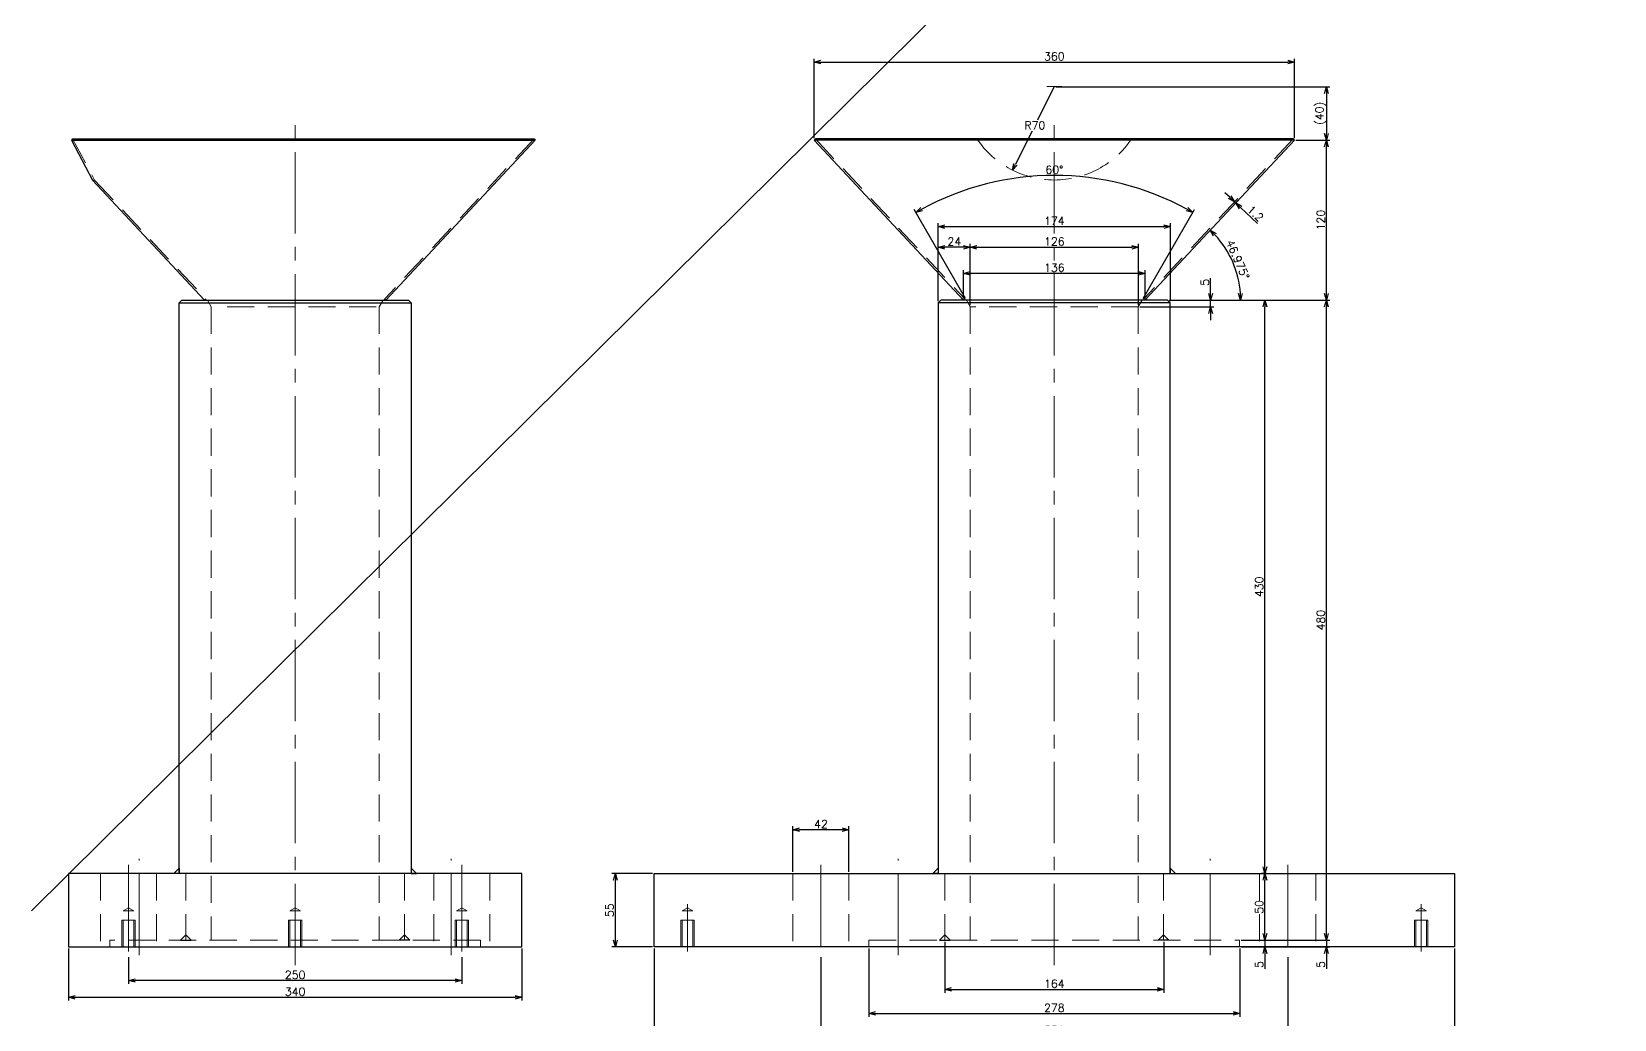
# Model space of a CAD drawing. Header units: millimetres. Extents: x 0 to 49006, y -7876 to 6995.
# Drawn here: x 20651 to 21838, y -3590 to -2850 of the extents above; entities that cross this region are included whole.
import ezdxf

# ---------------------------------------------------------------- set-up
doc = ezdxf.new("R2010")
doc.units = ezdxf.units.MM
doc.header["$LTSCALE"] = 3.2
doc.header["$PDMODE"] = 99
doc.header["$PDSIZE"] = 1
doc.linetypes.add('CENTER2', pattern=[28.575, 19.05, -3.175, 3.175, -3.175])
doc.linetypes.add('HIDDEN', pattern=[9.525, 6.35, -3.175])
for name, color, linetype, lineweight in [('04_HIDDEN', 2, 'HIDDEN', 13), ('05_CENTER', 4, 'CENTER2', 13), ('08_DIM', 3, 'Continuous', 13)]:
    doc.layers.add(name, color=color, linetype=linetype, lineweight=lineweight)
doc.layers.add('10_DRAFT', color=8, linetype='Continuous', lineweight=0, plot=False)
doc.styles.add('KSS_TXT', font='txt.shx', dxfattribs={"bigfont": 'extfont2.shx'})
doc.dimstyles.new('KSS_DIM', dxfattribs={"dimscale": 12, "dimtxt": 3, "dimasz": 2.5, "dimexe": 1.25, "dimexo": 0.625, "dimtad": 1, "dimdsep": 46, "dimtxsty": 'KSS_TXT', "dimblk": 'OPEN30', "dimcen": 0, "dimazin": 2, "dimtfac": 0.75, "dimtmove": 0, "dimatfit": 3, "dimldrblk": 'OPEN30', "dimfxl": 1.25, "dimtolj": 1, "dimarcsym": 0})
doc.dimstyles.new('KSS_DIM$4', dxfattribs={"dimscale": 12, "dimtxt": 3, "dimasz": 2.5, "dimexe": 1.25, "dimexo": 0.625, "dimtad": 1, "dimtih": 1, "dimtoh": 1, "dimdsep": 46, "dimtxsty": 'KSS_TXT', "dimblk": 'OPEN30', "dimcen": 0, "dimse1": 1, "dimazin": 2, "dimtfac": 0.75, "dimtofl": 0, "dimtmove": 0, "dimatfit": 3, "dimldrblk": 'OPEN30', "dimfxl": 1.25, "dimtolj": 1, "dimarcsym": 0})

# ---------------------------------------------------------------- blocks, each defined once
blk = doc.blocks.new('A$C55F72951_1_1')
at = {"color": 0}
for p, q in [((-179.1, 600.8), (-180, 600)), ((-180, 600), (-68, 480)), ((180, 600), (68, 480)), ((179.1, 600.8), (180, 600)), ((87, 478), (-87, 478))]:
    blk.add_line(p, q, dxfattribs=at)
for p, q in [((180, 600), (-180, 600)), ((179.1, 600.8), (-179.1, 600.8))]:
    blk.add_line(p, q)
for points in [[(-87, 50), (87, 50), (87, 478), (85, 480), (-85, 480), (-87, 478)], [(-300, 50), (300, 50), (300, -5), (-300, -5)]]:
    blk.add_lwpolyline(points, close=True, dxfattribs=at)
at = {"color": 3}
for points in [[(-87, 50), (-91, 50), (-91, 50), (-87, 54)], [(87, 50), (91, 50), (91, 50), (87, 54)]]:
    blk.add_lwpolyline(points, close=True, dxfattribs=at)
for points in [[(-86, 0), (-78, 0), (-78, 0), (-82, 4)], [(-82, 4), (-86, 0), (-86, 0)], [(86, 0), (78, 0), (78, 0), (82, 4)], [(82, 4), (86, 0), (86, 0)]]:
    blk.add_lwpolyline(points, dxfattribs=at)
for centre, start, end in [((-68, 480), 0, 43.0251), ((68, 480), 136.9749, 180)]:
    blk.add_arc(centre, 1.03, start, end, dxfattribs=at)
at = {"layer": '04_HIDDEN'}
for p, q in [((-179.1, 600.8), (-67.1, 480.8)), ((179.1, 600.8), (67.1, 480.8)), ((-68, 480), (-67.1, 480.8)), ((-63, 475), (-65.9, 480)), ((-63, 475), (-63, 0)), ((63, 475), (-63, 475)), ((63, 475), (65.9, 480)), ((63, 475), (63, 0)), ((68, 480), (67.1, 480.8)), ((-82, 50), (-82, 0)), ((82, 50), (82, 0)), ((-275, 24.3), (-279, 22)), ((-271, 22), (-275, 24.3)), ((271, 22), (275, 24.3)), ((275, 24.3), (279, 22)), ((-280, -5), (-280, 15)), ((-280, 15), (-270, 15)), ((-279, -5), (-279, 22)), ((-279, 22), (-271, 22)), ((-271, -5), (-271, 22)), ((-270, -5), (-270, 15)), ((270, -5), (270, 15)), ((280, 15), (270, 15)), ((271, -5), (271, 22)), ((279, 22), (271, 22)), ((279, -5), (279, 22)), ((280, -5), (280, 15)), ((-139, -5), (-139, 0)), ((-139, 0), (139, 0)), ((139, 0), (139, -5))]:
    blk.add_line(p, q, dxfattribs=at)
at = {"layer": '04_HIDDEN', "color": 9}
for p, q in [((-196, 50), (-196, -5)), ((-154, 50), (-154, -5)), ((154, 50), (154, -5)), ((196, 50), (196, -5))]:
    blk.add_line(p, q, dxfattribs=at)
at = {"layer": '04_HIDDEN'}
blk.add_arc((0, 640), 70, 214.0372, 325.9628, dxfattribs=at)
at = {"layer": '05_CENTER'}
for p, q in [((0, -18.7), (0, 613.4)), ((-117, -11.3), (-117, 60.9)), ((117, -11.3), (117, 60.9)), ((-275, -8.4), (-275, 27.1)), ((275, -8.4), (275, 27.1))]:
    blk.add_line(p, q, dxfattribs=at)
at = {"layer": '05_CENTER', "color": 9}
for p, q in [((-175, 56.4), (-175, -11.4)), ((175, 56.4), (175, -11.4))]:
    blk.add_line(p, q, dxfattribs=at)
at = {"layer": '10_DRAFT'}
blk.add_line((-5.6, 640), (5.6, 640), dxfattribs=at)
blk = doc.blocks.new('A$C069B405E_1_1')
at = {"color": 0}
for p, q in [((-179.1, 600.8), (-180, 600)), ((-180, 600), (-68, 480)), ((152, 570), (68, 480)), ((87, 478), (-87, 478))]:
    blk.add_line(p, q, dxfattribs=at)
for p, q in [((167.7, 600), (-180, 600)), ((167, 600.8), (-179.1, 600.8)), ((167.7, 600), (152, 570)), ((167, 600.8), (167.7, 600))]:
    blk.add_line(p, q)
for points in [[(-87, 50), (87, 50), (87, 478), (85, 480), (-85, 480), (-87, 478)], [(-170, 50), (170, 50), (170, -5), (-170, -5)]]:
    blk.add_lwpolyline(points, close=True, dxfattribs=at)
at = {"color": 3}
for points in [[(-87, 50), (-91, 50), (-91, 50), (-87, 54)], [(87, 50), (91, 50), (91, 50), (87, 54)]]:
    blk.add_lwpolyline(points, close=True, dxfattribs=at)
for points in [[(-86, 0), (-78, 0), (-78, 0), (-82, 4)], [(-82, 4), (-86, 0), (-86, 0)], [(86, 0), (78, 0), (78, 0), (82, 4)], [(82, 4), (86, 0), (86, 0)]]:
    blk.add_lwpolyline(points, dxfattribs=at)
for centre, start, end in [((-68, 480), 0, 43.0251), ((68, 480), 136.9749, 180)]:
    blk.add_arc(centre, 1.03, start, end, dxfattribs=at)
at = {"layer": '04_HIDDEN'}
for p, q in [((-179.1, 600.8), (-67.1, 480.8)), ((167, 600.8), (150.4, 570)), ((150.4, 570), (67.1, 480.8)), ((150.4, 570), (152, 570)), ((150.4, 570), (152, 570)), ((-68, 480), (-67.1, 480.8)), ((-63, 475), (-65.9, 480)), ((-63, 475), (-63, 0)), ((51, 475), (-63, 475)), ((63, 475), (65.9, 480)), ((63, 475), (63, 0)), ((68, 480), (67.1, 480.8)), ((-82, 50), (-82, 0)), ((82, 50), (82, 0)), ((-125, 24.3), (-129, 22)), ((-121, 22), (-125, 24.3)), ((0, 24.3), (-4, 22)), ((4, 22), (0, 24.3)), ((125, 24.3), (121, 22)), ((129, 22), (125, 24.3)), ((-130, -5), (-130, 15)), ((-130, 15), (-120, 15)), ((-129, -5), (-129, 22)), ((-129, 22), (-121, 22)), ((-121, -5), (-121, 22)), ((-120, -5), (-120, 15)), ((-5, -5), (-5, 15)), ((-5, 15), (5, 15)), ((-4, -5), (-4, 22)), ((-4, 22), (4, 22)), ((4, -5), (4, 22)), ((5, -5), (5, 15)), ((120, -5), (120, 15)), ((120, 15), (130, 15)), ((121, -5), (121, 22)), ((121, 22), (129, 22)), ((129, -5), (129, 22)), ((130, -5), (130, 15)), ((-139, -5), (-139, 0)), ((-139, 0), (139, 0)), ((139, 0), (139, -5))]:
    blk.add_line(p, q, dxfattribs=at)
at = {"layer": '04_HIDDEN', "color": 9}
for p, q in [((-146, 50), (-146, -5)), ((-104, 50), (-104, -5)), ((104, 50), (104, -5)), ((146, 50), (146, -5))]:
    blk.add_line(p, q, dxfattribs=at)
at = {"layer": '05_CENTER'}
for p, q in [((0, -18.7), (0, 613.4)), ((-117, -11.3), (-117, 60.9)), ((117, -11.3), (117, 60.9)), ((-125, -8.4), (-125, 27.1)), ((125, -8.4), (125, 27.1))]:
    blk.add_line(p, q, dxfattribs=at)
at = {"layer": '05_CENTER', "color": 9}
for p, q in [((-125, 56.4), (-125, -11.4)), ((125, 56.4), (125, -11.4))]:
    blk.add_line(p, q, dxfattribs=at)
blk = doc.blocks.new('_Open30')
at = {"color": 0, "linetype": 'ByBlock', "lineweight": -2}
for p, q in [((-1, 0.27), (0, 0)), ((0, 0), (-1, -0.27)), ((0, 0), (-1, 0))]:
    blk.add_line(p, q, dxfattribs=at)
blk = doc.blocks.new('*D387')
at = {"layer": '08_DIM', "color": 0, "lineweight": -2, "transparency": 16777216}
for p, q in [((21355.1, -3054.7), (21355.1, -3008.9)), ((21360.1, -3011.4), (21476.1, -3011.4)), ((21481.1, -3054.7), (21481.1, -3008.9))]:
    blk.add_line(p, q, dxfattribs=at)
at = {"layer": 'Defpoints', "color": 0, "transparency": 16777216}
for p in [(21481.1, -3011.4), (21355.1, -3056), (21481.1, -3056)]:
    blk.add_point(p, dxfattribs=at)
at = {"layer": '08_DIM', "color": 0, "lineweight": -2, "transparency": 16777216, "xscale": 5, "yscale": 5, "zscale": 5, "rotation": 180}
blk.add_blockref('_Open30', (21355.1, -3011.4), dxfattribs=at)
at = {"layer": '08_DIM', "color": 0, "lineweight": -2, "transparency": 16777216, "xscale": 5, "yscale": 5, "zscale": 5}
blk.add_blockref('_Open30', (21481.1, -3011.4), dxfattribs=at)
at = {"layer": '08_DIM', "color": 0, "transparency": 16777216, "insert": (21418.1, -3007.1), "char_height": 6, "attachment_point": 5, "style": 'KSS_TXT'}
blk.add_mtext('\\A1;126', dxfattribs=at)
blk = doc.blocks.new('*D388')
at = {"layer": '08_DIM', "color": 0, "lineweight": -2, "transparency": 16777216}
for p, q in [((21331.1, -3051.7), (21331.1, -2993.4)), ((21336.1, -2995.9), (21500.1, -2995.9)), ((21505.1, -3051.7), (21505.1, -2993.4))]:
    blk.add_line(p, q, dxfattribs=at)
at = {"layer": 'Defpoints', "color": 0, "transparency": 16777216}
for p in [(21505.1, -2995.9), (21331.1, -3053), (21505.1, -3053)]:
    blk.add_point(p, dxfattribs=at)
at = {"layer": '08_DIM', "color": 0, "lineweight": -2, "transparency": 16777216, "xscale": 5, "yscale": 5, "zscale": 5, "rotation": 180}
blk.add_blockref('_Open30', (21331.1, -2995.9), dxfattribs=at)
at = {"layer": '08_DIM', "color": 0, "lineweight": -2, "transparency": 16777216, "xscale": 5, "yscale": 5, "zscale": 5}
blk.add_blockref('_Open30', (21505.1, -2995.9), dxfattribs=at)
at = {"layer": '08_DIM', "color": 0, "transparency": 16777216, "insert": (21418.1, -2991.6), "char_height": 6, "attachment_point": 5, "style": 'KSS_TXT'}
blk.add_mtext('\\A1;174', dxfattribs=at)
blk = doc.blocks.new('*D389')
at = {"layer": '08_DIM', "color": 0, "lineweight": -2, "transparency": 16777216}
for p, q in [((21116.8, -3481), (21086.4, -3481)), ((21088.9, -3531), (21088.9, -3486)), ((21116.8, -3536), (21086.4, -3536))]:
    blk.add_line(p, q, dxfattribs=at)
at = {"layer": 'Defpoints', "color": 0, "transparency": 16777216}
for p in [(21088.9, -3481), (21118.1, -3481), (21118.1, -3536)]:
    blk.add_point(p, dxfattribs=at)
at = {"layer": '08_DIM', "color": 0, "lineweight": -2, "transparency": 16777216, "xscale": 5, "yscale": 5, "zscale": 5}
for p, rotation in [((21088.9, -3481), 90), ((21088.9, -3536), 270)]:
    blk.add_blockref('_Open30', p, dxfattribs=dict(at, rotation=rotation))
at = {"layer": '08_DIM', "color": 0, "transparency": 16777216, "insert": (21084.6, -3508.5), "char_height": 6, "attachment_point": 5, "rotation": 90, "style": 'KSS_TXT'}
blk.add_mtext('\\A1;55', dxfattribs=at)
blk = doc.blocks.new('*D390')
at = {"layer": '08_DIM', "color": 0, "lineweight": -2, "transparency": 16777216}
for p, q in [((21576, -3526), (21576, -3521)), ((21558.3, -3531), (21578.5, -3531)), ((21558.3, -3536), (21578.5, -3536)), ((21576, -3531), (21576, -3536)), ((21576, -3541), (21576, -3552.5))]:
    blk.add_line(p, q, dxfattribs=at)
at = {"layer": 'Defpoints', "color": 0, "transparency": 16777216}
for p in [(21557.1, -3531), (21557.1, -3536), (21576, -3536)]:
    blk.add_point(p, dxfattribs=at)
at = {"layer": '08_DIM', "color": 0, "lineweight": -2, "transparency": 16777216, "xscale": 5, "yscale": 5, "zscale": 5}
for p, rotation in [((21576, -3531), 270), ((21576, -3536), 90)]:
    blk.add_blockref('_Open30', p, dxfattribs=dict(at, rotation=rotation))
at = {"layer": '08_DIM', "color": 0, "transparency": 16777216, "insert": (21571.7, -3549.2), "char_height": 6, "attachment_point": 5, "rotation": 90, "style": 'KSS_TXT'}
blk.add_mtext('\\A1;5', dxfattribs=at)
blk = doc.blocks.new('*D391')
at = {"layer": '08_DIM', "color": 0, "lineweight": -2, "transparency": 16777216}
for p, q in [((21279.1, -3537.2), (21279.1, -3588.4)), ((21557.1, -3537.2), (21557.1, -3588.4)), ((21284.1, -3585.9), (21552.1, -3585.9))]:
    blk.add_line(p, q, dxfattribs=at)
at = {"layer": 'Defpoints', "color": 0, "transparency": 16777216}
for p in [(21279.1, -3536), (21557.1, -3536), (21557.1, -3585.9)]:
    blk.add_point(p, dxfattribs=at)
at = {"layer": '08_DIM', "color": 0, "lineweight": -2, "transparency": 16777216, "xscale": 5, "yscale": 5, "zscale": 5, "rotation": 180}
blk.add_blockref('_Open30', (21279.1, -3585.9), dxfattribs=at)
at = {"layer": '08_DIM', "color": 0, "lineweight": -2, "transparency": 16777216, "xscale": 5, "yscale": 5, "zscale": 5}
blk.add_blockref('_Open30', (21557.1, -3585.9), dxfattribs=at)
at = {"layer": '08_DIM', "color": 0, "transparency": 16777216, "insert": (21418.1, -3581.7), "char_height": 6, "attachment_point": 5, "style": 'KSS_TXT'}
blk.add_mtext('\\A1;278', dxfattribs=at)
blk = doc.blocks.new('*D392')
at = {"layer": '08_DIM', "color": 0, "lineweight": -2, "transparency": 16777216}
for p, q in [((21336.1, -3532.2), (21336.1, -3570.4)), ((21500.1, -3532.2), (21500.1, -3570.4)), ((21341.1, -3567.9), (21495.1, -3567.9))]:
    blk.add_line(p, q, dxfattribs=at)
at = {"layer": 'Defpoints', "color": 0, "transparency": 16777216}
for p in [(21336.1, -3531), (21500.1, -3531), (21500.1, -3567.9)]:
    blk.add_point(p, dxfattribs=at)
at = {"layer": '08_DIM', "color": 0, "lineweight": -2, "transparency": 16777216, "xscale": 5, "yscale": 5, "zscale": 5, "rotation": 180}
blk.add_blockref('_Open30', (21336.1, -3567.9), dxfattribs=at)
at = {"layer": '08_DIM', "color": 0, "lineweight": -2, "transparency": 16777216, "xscale": 5, "yscale": 5, "zscale": 5}
blk.add_blockref('_Open30', (21500.1, -3567.9), dxfattribs=at)
at = {"layer": '08_DIM', "color": 0, "transparency": 16777216, "insert": (21418.1, -3563.6), "char_height": 6, "attachment_point": 5, "style": 'KSS_TXT'}
blk.add_mtext('\\A1;164', dxfattribs=at)
blk = doc.blocks.new('*D393')
at = {"layer": '08_DIM', "color": 0, "lineweight": -2, "transparency": 16777216}
for p, q in [((21504.3, -3051), (21578.5, -3051)), ((21576, -3476), (21576, -3056)), ((21577.2, -3481), (21573.5, -3481))]:
    blk.add_line(p, q, dxfattribs=at)
at = {"layer": 'Defpoints', "color": 0, "transparency": 16777216}
for p in [(21503.1, -3051), (21576, -3051), (21578.5, -3481)]:
    blk.add_point(p, dxfattribs=at)
at = {"layer": '08_DIM', "color": 0, "lineweight": -2, "transparency": 16777216, "xscale": 5, "yscale": 5, "zscale": 5}
for p, rotation in [((21576, -3051), 90), ((21576, -3481), 270)]:
    blk.add_blockref('_Open30', p, dxfattribs=dict(at, rotation=rotation))
at = {"layer": '08_DIM', "color": 0, "transparency": 16777216, "insert": (21571.7, -3266), "char_height": 6, "attachment_point": 5, "rotation": 90, "style": 'KSS_TXT'}
blk.add_mtext('\\A1;430', dxfattribs=at)
blk = doc.blocks.new('*D394')
at = {"layer": '08_DIM', "color": 0, "lineweight": -2, "transparency": 16777216}
for p, q in [((21535.3, -3046), (21535.3, -3034.5)), ((21482.3, -3056), (21537.8, -3056)), ((21504.3, -3051), (21537.8, -3051)), ((21535.3, -3056), (21535.3, -3051)), ((21535.3, -3061), (21535.3, -3066))]:
    blk.add_line(p, q, dxfattribs=at)
at = {"layer": 'Defpoints', "color": 0, "transparency": 16777216}
for p in [(21481.1, -3056), (21503.1, -3051), (21535.3, -3051)]:
    blk.add_point(p, dxfattribs=at)
at = {"layer": '08_DIM', "color": 0, "lineweight": -2, "transparency": 16777216, "xscale": 5, "yscale": 5, "zscale": 5}
for p, rotation in [((21535.3, -3051), 270), ((21535.3, -3056), 90)]:
    blk.add_blockref('_Open30', p, dxfattribs=dict(at, rotation=rotation))
at = {"layer": '08_DIM', "color": 0, "transparency": 16777216, "insert": (21531, -3037.7), "char_height": 6, "attachment_point": 5, "rotation": 90, "style": 'KSS_TXT'}
blk.add_mtext('\\A1;5', dxfattribs=at)
blk = doc.blocks.new('*D395')
at = {"layer": '08_DIM', "color": 0, "lineweight": -2, "transparency": 16777216}
for p, q in [((21331.1, -3051.7), (21331.1, -3008.9)), ((21350.1, -3011.4), (21336.1, -3011.4)), ((21355.1, -3054.7), (21355.1, -3008.9))]:
    blk.add_line(p, q, dxfattribs=at)
at = {"layer": 'Defpoints', "color": 0, "transparency": 16777216}
for p in [(21331.1, -3011.4), (21331.1, -3053), (21355.1, -3056)]:
    blk.add_point(p, dxfattribs=at)
at = {"layer": '08_DIM', "color": 0, "lineweight": -2, "transparency": 16777216, "xscale": 5, "yscale": 5, "zscale": 5, "rotation": 180}
blk.add_blockref('_Open30', (21331.1, -3011.4), dxfattribs=at)
at = {"layer": '08_DIM', "color": 0, "lineweight": -2, "transparency": 16777216, "xscale": 5, "yscale": 5, "zscale": 5}
blk.add_blockref('_Open30', (21355.1, -3011.4), dxfattribs=at)
at = {"layer": '08_DIM', "color": 0, "transparency": 16777216, "insert": (21343.1, -3007.1), "char_height": 6, "attachment_point": 5, "style": 'KSS_TXT'}
blk.add_mtext('\\A1;24', dxfattribs=at)
blk = doc.blocks.new('*D396')
at = {"layer": '08_DIM', "color": 0, "lineweight": -2, "transparency": 16777216}
for p, q in [((21577.2, -3481), (21573.5, -3481)), ((21576, -3526), (21576, -3486)), ((21558.3, -3531), (21578.5, -3531))]:
    blk.add_line(p, q, dxfattribs=at)
at = {"layer": 'Defpoints', "color": 0, "transparency": 16777216}
for p in [(21576, -3481), (21578.5, -3481), (21557.1, -3531)]:
    blk.add_point(p, dxfattribs=at)
at = {"layer": '08_DIM', "color": 0, "lineweight": -2, "transparency": 16777216, "xscale": 5, "yscale": 5, "zscale": 5}
for p, rotation in [((21576, -3481), 90), ((21576, -3531), 270)]:
    blk.add_blockref('_Open30', p, dxfattribs=dict(at, rotation=rotation))
at = {"layer": '08_DIM', "color": 0, "transparency": 16777216, "insert": (21571.7, -3506), "char_height": 6, "attachment_point": 5, "rotation": 90, "style": 'KSS_TXT'}
blk.add_mtext('\\A1;50', dxfattribs=at)
blk = doc.blocks.new('*D440')
at = {"layer": '08_DIM', "color": 0, "lineweight": -2, "transparency": 16777216}
for p, q in [((21222.1, -3479.7), (21222.1, -3445.6)), ((21259.1, -3448.1), (21227.1, -3448.1)), ((21264.1, -3479.7), (21264.1, -3445.6))]:
    blk.add_line(p, q, dxfattribs=at)
at = {"layer": 'Defpoints', "color": 0, "transparency": 16777216}
for p in [(21222.1, -3448.1), (21222.1, -3481), (21264.1, -3481)]:
    blk.add_point(p, dxfattribs=at)
at = {"layer": '08_DIM', "color": 0, "lineweight": -2, "transparency": 16777216, "xscale": 5, "yscale": 5, "zscale": 5, "rotation": 180}
blk.add_blockref('_Open30', (21222.1, -3448.1), dxfattribs=at)
at = {"layer": '08_DIM', "color": 0, "lineweight": -2, "transparency": 16777216, "xscale": 5, "yscale": 5, "zscale": 5}
blk.add_blockref('_Open30', (21264.1, -3448.1), dxfattribs=at)
at = {"layer": '08_DIM', "color": 0, "transparency": 16777216, "insert": (21243.1, -3443.9), "char_height": 6, "attachment_point": 5, "style": 'KSS_TXT'}
blk.add_mtext('\\A1;42', dxfattribs=at)
blk = doc.blocks.new('*D469')
at = {"layer": '08_DIM', "color": 0, "lineweight": -2, "transparency": 16777216}
for p, q in [((21622.1, -3526), (21622.1, -3521)), ((21558.3, -3531), (21624.6, -3531)), ((21558.3, -3536), (21624.6, -3536)), ((21622.1, -3531), (21622.1, -3536)), ((21622.1, -3541), (21622.1, -3552.5))]:
    blk.add_line(p, q, dxfattribs=at)
at = {"layer": 'Defpoints', "color": 0, "transparency": 16777216}
for p in [(21557.1, -3531), (21557.1, -3536), (21622.1, -3536)]:
    blk.add_point(p, dxfattribs=at)
at = {"layer": '08_DIM', "color": 0, "lineweight": -2, "transparency": 16777216, "xscale": 5, "yscale": 5, "zscale": 5}
for p, rotation in [((21622.1, -3531), 270), ((21622.1, -3536), 90)]:
    blk.add_blockref('_Open30', p, dxfattribs=dict(at, rotation=rotation))
at = {"layer": '08_DIM', "color": 0, "transparency": 16777216, "insert": (21617.9, -3549.2), "char_height": 6, "attachment_point": 5, "rotation": 90, "style": 'KSS_TXT'}
blk.add_mtext('\\A1;5', dxfattribs=at)
blk = doc.blocks.new('*D470')
at = {"layer": '08_DIM', "color": 0, "lineweight": -2, "transparency": 16777216}
for p, q in [((21504.3, -3051), (21624.6, -3051)), ((21622.1, -3526), (21622.1, -3056)), ((21558.3, -3531), (21624.6, -3531))]:
    blk.add_line(p, q, dxfattribs=at)
at = {"layer": 'Defpoints', "color": 0, "transparency": 16777216}
for p in [(21503.1, -3051), (21622.1, -3051), (21557.1, -3531)]:
    blk.add_point(p, dxfattribs=at)
at = {"layer": '08_DIM', "color": 0, "lineweight": -2, "transparency": 16777216, "xscale": 5, "yscale": 5, "zscale": 5}
for p, rotation in [((21622.1, -3051), 90), ((21622.1, -3531), 270)]:
    blk.add_blockref('_Open30', p, dxfattribs=dict(at, rotation=rotation))
at = {"layer": '08_DIM', "color": 0, "transparency": 16777216, "insert": (21617.9, -3291), "char_height": 6, "attachment_point": 5, "rotation": 90, "style": 'KSS_TXT'}
blk.add_mtext('\\A1;480', dxfattribs=at)
blk = doc.blocks.new('*D481')
at = {"layer": '08_DIM', "color": 0, "lineweight": -2, "transparency": 16777216}
for p, q in [((21238.1, -2929.7), (21238.1, -2870)), ((21598.1, -2929.7), (21598.1, -2870)), ((21243.1, -2872.5), (21593.1, -2872.5))]:
    blk.add_line(p, q, dxfattribs=at)
at = {"layer": 'Defpoints', "color": 0, "transparency": 16777216}
for p in [(21598.1, -2872.5), (21238.1, -2931), (21598.1, -2931)]:
    blk.add_point(p, dxfattribs=at)
at = {"layer": '08_DIM', "color": 0, "lineweight": -2, "transparency": 16777216, "xscale": 5, "yscale": 5, "zscale": 5, "rotation": 180}
blk.add_blockref('_Open30', (21238.1, -2872.5), dxfattribs=at)
at = {"layer": '08_DIM', "color": 0, "lineweight": -2, "transparency": 16777216, "xscale": 5, "yscale": 5, "zscale": 5}
blk.add_blockref('_Open30', (21598.1, -2872.5), dxfattribs=at)
at = {"layer": '08_DIM', "color": 0, "transparency": 16777216, "insert": (21418.1, -2868.3), "char_height": 6, "attachment_point": 5, "style": 'KSS_TXT'}
blk.add_mtext('\\A1;360', dxfattribs=at)
blk = doc.blocks.new('*D482')
at = {"layer": '08_DIM', "color": 0, "lineweight": -2, "transparency": 16777216}
for p, q in [((21599.3, -2931), (21624.6, -2931)), ((21622.1, -3046), (21622.1, -2936)), ((21504.3, -3051), (21624.6, -3051))]:
    blk.add_line(p, q, dxfattribs=at)
at = {"layer": 'Defpoints', "color": 0, "transparency": 16777216}
for p in [(21598.1, -2931), (21622.1, -2931), (21503.1, -3051)]:
    blk.add_point(p, dxfattribs=at)
at = {"layer": '08_DIM', "color": 0, "lineweight": -2, "transparency": 16777216, "xscale": 5, "yscale": 5, "zscale": 5}
for p, rotation in [((21622.1, -2931), 90), ((21622.1, -3051), 270)]:
    blk.add_blockref('_Open30', p, dxfattribs=dict(at, rotation=rotation))
at = {"layer": '08_DIM', "color": 0, "transparency": 16777216, "insert": (21617.9, -2991), "char_height": 6, "attachment_point": 5, "rotation": 90, "style": 'KSS_TXT'}
blk.add_mtext('\\A1;120', dxfattribs=at)
blk = doc.blocks.new('*D483')
at = {"layer": '08_DIM', "color": 0, "lineweight": -2, "transparency": 16777216}
for p, q in [((21350.1, -3049.7), (21350.1, -3028.5)), ((21481.1, -3031), (21355.1, -3031)), ((21486.1, -3049.7), (21486.1, -3028.5))]:
    blk.add_line(p, q, dxfattribs=at)
at = {"layer": 'Defpoints', "color": 0, "transparency": 16777216}
for p in [(21350.1, -3031), (21350.1, -3051), (21486.1, -3051)]:
    blk.add_point(p, dxfattribs=at)
at = {"layer": '08_DIM', "color": 0, "lineweight": -2, "transparency": 16777216, "xscale": 5, "yscale": 5, "zscale": 5, "rotation": 180}
blk.add_blockref('_Open30', (21350.1, -3031), dxfattribs=at)
at = {"layer": '08_DIM', "color": 0, "lineweight": -2, "transparency": 16777216, "xscale": 5, "yscale": 5, "zscale": 5}
blk.add_blockref('_Open30', (21486.1, -3031), dxfattribs=at)
at = {"layer": '08_DIM', "color": 0, "transparency": 16777216, "insert": (21418.1, -3026.7), "char_height": 6, "attachment_point": 5, "style": 'KSS_TXT'}
blk.add_mtext('\\A1;136', dxfattribs=at)
blk = doc.blocks.new('*D484')
at = {"layer": '08_DIM', "color": 0, "lineweight": -2, "transparency": 16777216}
blk.add_line((21504.3, -3051), (21560.3, -3051), dxfattribs=at)
blk.add_arc((21486.1, -3051), 71.7, 3.9959, 42.9791, dxfattribs=at)
at = {"layer": 'Defpoints', "color": 0, "transparency": 16777216}
for p in [(21551.3, -2981.1), (21555.1, -3031.6), (21335.1, -3051), (21486.1, -3051), (21503.1, -3051)]:
    blk.add_point(p, dxfattribs=at)
at = {"layer": '08_DIM', "color": 0, "lineweight": -2, "transparency": 16777216, "xscale": 5, "yscale": 5, "zscale": 5}
for p, rotation in [((21535, -2998.6), 134.9770072437796), ((21557.8, -3051), 271.9979267671041)]:
    blk.add_blockref('_Open30', p, dxfattribs=dict(at, rotation=rotation))
at = {"layer": '08_DIM', "color": 0, "transparency": 16777216, "insert": (21555.7, -3020.7), "char_height": 6, "attachment_point": 5, "rotation": 293.4875, "style": 'KSS_TXT'}
blk.add_mtext('\\A1;46.975%%d', dxfattribs=at)
blk = doc.blocks.new('*D1119')
at = {"layer": '08_DIM', "color": 0, "lineweight": -2, "transparency": 16777216}
for p, q in [((21351.6, -3049.9), (21313, -2983.2)), ((21484.6, -3049.9), (21523.1, -2983.2))]:
    blk.add_line(p, q, dxfattribs=at)
blk.add_arc((21418.1, -3165.1), 207.6, 61.3801, 118.6199, dxfattribs=at)
at = {"layer": 'Defpoints', "color": 0, "transparency": 16777216}
for p in [(21454.1, -2960.7), (21352.2, -3051), (21355.1, -3056), (21481.1, -3056), (21484, -3051)]:
    blk.add_point(p, dxfattribs=at)
at = {"layer": '08_DIM', "color": 0, "lineweight": -2, "transparency": 16777216, "xscale": 5, "yscale": 5, "zscale": 5}
for p, rotation in [((21314.3, -2985.3), 209.3099702537806), ((21521.9, -2985.3), 330.6900297462194)]:
    blk.add_blockref('_Open30', p, dxfattribs=dict(at, rotation=rotation))
at = {"layer": '08_DIM', "color": 0, "transparency": 16777216, "insert": (21418.1, -2953.3), "char_height": 6, "attachment_point": 5, "style": 'KSS_TXT'}
blk.add_mtext('\\A1;60%%d', dxfattribs=at)
blk = doc.blocks.new('*D1120')
at = {"layer": '08_DIM', "color": 0, "lineweight": -2, "transparency": 16777216}
for p, q in [((21549.6, -2973.9), (21545.9, -2970.5)), ((21552.6, -2978), (21554.9, -2975.5)), ((21553.2, -2977.3), (21554.1, -2978.1)), ((21553.5, -2978.8), (21555.8, -2976.3)), ((21557.7, -2981.5), (21570.5, -2993.5))]:
    blk.add_line(p, q, dxfattribs=at)
at = {"layer": 'Defpoints', "color": 0, "transparency": 16777216}
for p in [(21551.7, -2978.9), (21554.1, -2978.1), (21552.6, -2979.7)]:
    blk.add_point(p, dxfattribs=at)
at = {"layer": '08_DIM', "color": 0, "lineweight": -2, "transparency": 16777216, "xscale": 5, "yscale": 5, "zscale": 5}
for p, rotation in [((21553.2, -2977.3), 316.9749340112259), ((21554.1, -2978.1), 136.9749340112259)]:
    blk.add_blockref('_Open30', p, dxfattribs=dict(at, rotation=rotation))
at = {"layer": '08_DIM', "color": 0, "transparency": 16777216, "insert": (21568.9, -2986.1), "char_height": 6, "attachment_point": 5, "rotation": 316.9749, "style": 'KSS_TXT'}
blk.add_mtext('\\A1;1.2', dxfattribs=at)
blk = doc.blocks.new('*D1164')
at = {"layer": '08_DIM', "color": 0, "lineweight": -2, "transparency": 16777216}
for p, q in [((20678.8, -3537.2), (20678.8, -3576.3)), ((21018.8, -3537.2), (21018.8, -3576.3)), ((20683.8, -3573.8), (21013.8, -3573.8))]:
    blk.add_line(p, q, dxfattribs=at)
at = {"layer": 'Defpoints', "color": 0, "transparency": 16777216}
for p in [(20678.8, -3536), (21018.8, -3536), (21018.8, -3573.8)]:
    blk.add_point(p, dxfattribs=at)
at = {"layer": '08_DIM', "color": 0, "lineweight": -2, "transparency": 16777216, "xscale": 5, "yscale": 5, "zscale": 5, "rotation": 180}
blk.add_blockref('_Open30', (20678.8, -3573.8), dxfattribs=at)
at = {"layer": '08_DIM', "color": 0, "lineweight": -2, "transparency": 16777216, "xscale": 5, "yscale": 5, "zscale": 5}
blk.add_blockref('_Open30', (21018.8, -3573.8), dxfattribs=at)
at = {"layer": '08_DIM', "color": 0, "transparency": 16777216, "insert": (20848.8, -3569.6), "char_height": 6, "attachment_point": 5, "style": 'KSS_TXT'}
blk.add_mtext('\\A1;340', dxfattribs=at)
blk = doc.blocks.new('*D1165')
at = {"layer": '08_DIM', "color": 0, "lineweight": -2, "transparency": 16777216}
for p, q in [((20723.8, -3543.7), (20723.8, -3563.7)), ((20973.8, -3543.7), (20973.8, -3563.7)), ((20968.8, -3561.2), (20728.8, -3561.2))]:
    blk.add_line(p, q, dxfattribs=at)
at = {"layer": 'Defpoints', "color": 0, "transparency": 16777216}
for p in [(20723.8, -3542.4), (20973.8, -3542.4), (20723.8, -3561.2)]:
    blk.add_point(p, dxfattribs=at)
at = {"layer": '08_DIM', "color": 0, "lineweight": -2, "transparency": 16777216, "xscale": 5, "yscale": 5, "zscale": 5, "rotation": 180}
blk.add_blockref('_Open30', (20723.8, -3561.2), dxfattribs=at)
at = {"layer": '08_DIM', "color": 0, "lineweight": -2, "transparency": 16777216, "xscale": 5, "yscale": 5, "zscale": 5}
blk.add_blockref('_Open30', (20973.8, -3561.2), dxfattribs=at)
at = {"layer": '08_DIM', "color": 0, "transparency": 16777216, "insert": (20848.8, -3557), "char_height": 6, "attachment_point": 5, "style": 'KSS_TXT'}
blk.add_mtext('\\A1;250', dxfattribs=at)
blk = doc.blocks.new('*D1166')
at = {"layer": '08_DIM', "color": 0, "lineweight": -2, "transparency": 16777216}
for p, q in [((21243.1, -3543.7), (21243.1, -3605.2)), ((21593.1, -3543.7), (21593.1, -3605.2)), ((21248.1, -3602.7), (21588.1, -3602.7))]:
    blk.add_line(p, q, dxfattribs=at)
at = {"layer": 'Defpoints', "color": 0, "transparency": 16777216}
for p in [(21243.1, -3542.4), (21593.1, -3542.4), (21593.1, -3602.7)]:
    blk.add_point(p, dxfattribs=at)
at = {"layer": '08_DIM', "color": 0, "lineweight": -2, "transparency": 16777216, "xscale": 5, "yscale": 5, "zscale": 5, "rotation": 180}
blk.add_blockref('_Open30', (21243.1, -3602.7), dxfattribs=at)
at = {"layer": '08_DIM', "color": 0, "lineweight": -2, "transparency": 16777216, "xscale": 5, "yscale": 5, "zscale": 5}
blk.add_blockref('_Open30', (21593.1, -3602.7), dxfattribs=at)
at = {"layer": '08_DIM', "color": 0, "transparency": 16777216, "insert": (21418.1, -3598.5), "char_height": 6, "attachment_point": 5, "style": 'KSS_TXT'}
blk.add_mtext('\\A1;350', dxfattribs=at)
blk = doc.blocks.new('*D1167')
at = {"layer": '08_DIM', "color": 0, "lineweight": -2, "transparency": 16777216}
for p, q in [((21118.1, -3537.2), (21118.1, -3623.4)), ((21718.1, -3537.2), (21718.1, -3623.4)), ((21123.1, -3620.9), (21713.1, -3620.9))]:
    blk.add_line(p, q, dxfattribs=at)
at = {"layer": 'Defpoints', "color": 0, "transparency": 16777216}
for p in [(21118.1, -3536), (21718.1, -3536), (21718.1, -3620.9)]:
    blk.add_point(p, dxfattribs=at)
at = {"layer": '08_DIM', "color": 0, "lineweight": -2, "transparency": 16777216, "xscale": 5, "yscale": 5, "zscale": 5, "rotation": 180}
blk.add_blockref('_Open30', (21118.1, -3620.9), dxfattribs=at)
at = {"layer": '08_DIM', "color": 0, "lineweight": -2, "transparency": 16777216, "xscale": 5, "yscale": 5, "zscale": 5}
blk.add_blockref('_Open30', (21718.1, -3620.9), dxfattribs=at)
at = {"layer": '08_DIM', "color": 0, "transparency": 16777216, "insert": (21418.1, -3616.7), "char_height": 6, "attachment_point": 5, "style": 'KSS_TXT'}
blk.add_mtext('\\A1;600', dxfattribs=at)
blk = doc.blocks.new('*D1170')
at = {"layer": '08_DIM', "color": 0, "lineweight": -2, "transparency": 16777216}
for p, q in [((21405.7, -2915.8), (21418.1, -2891)), ((21401.4, -2924.3), (21389, -2949.1))]:
    blk.add_line(p, q, dxfattribs=at)
at = {"layer": 'Defpoints', "color": 0, "transparency": 16777216}
for p in [(21418.1, -2891), (21386.8, -2953.6)]:
    blk.add_point(p, dxfattribs=at)
at = {"layer": '08_DIM', "color": 0, "lineweight": -2, "transparency": 16777216, "xscale": 5, "yscale": 5, "zscale": 5, "rotation": 243.4491389511623}
blk.add_blockref('_Open30', (21386.8, -2953.6), dxfattribs=at)
at = {"layer": '08_DIM', "color": 0, "transparency": 16777216, "insert": (21403.5, -2920), "char_height": 6, "attachment_point": 5, "style": 'KSS_TXT'}
blk.add_mtext('\\A1;R70', dxfattribs=at)
blk = doc.blocks.new('*D1171')
at = {"layer": '08_DIM', "color": 0, "lineweight": -2, "transparency": 16777216}
for p, q in [((21419.3, -2891), (21624.6, -2891)), ((21622.1, -2896), (21622.1, -2926)), ((21599.3, -2931), (21624.6, -2931))]:
    blk.add_line(p, q, dxfattribs=at)
at = {"layer": 'Defpoints', "color": 0, "transparency": 16777216}
for p in [(21418.1, -2891), (21598.1, -2931), (21622.1, -2931)]:
    blk.add_point(p, dxfattribs=at)
at = {"layer": '08_DIM', "color": 0, "lineweight": -2, "transparency": 16777216, "xscale": 5, "yscale": 5, "zscale": 5}
for p, rotation in [((21622.1, -2891), 90), ((21622.1, -2931), 270)]:
    blk.add_blockref('_Open30', p, dxfattribs=dict(at, rotation=rotation))
at = {"layer": '08_DIM', "color": 0, "transparency": 16777216, "insert": (21617.9, -2911), "char_height": 6, "attachment_point": 5, "rotation": 90, "style": 'KSS_TXT'}
blk.add_mtext('\\A1;(40)', dxfattribs=at)

msp = doc.modelspace()

# ---------------------------------------------------------------- linework, layer by layer
at = {"color": 3}
msp.add_line((21838.048, -2332.883), (20651.205, -3508.882), dxfattribs=at)

# ---------------------------------------------------------------- block references
msp.add_blockref('A$C55F72951_1_1', (21418.076, -3530.977))
at = {"xscale": -1}
msp.add_blockref('A$C069B405E_1_1', (20848.848, -3530.977), dxfattribs=at)

# ---------------------------------------------------------------- dimensions: what is measured, and where the dimension line sits
at = {"layer": '08_DIM', "color": 1}
for base, p1, p2, override, picture, middle in [((21598.076, -2872.521), (21238.076, -2930.977), (21598.076, -2930.977), {"dimscale": 2, "dimarcsym": 1}, '*D481', (21418.076, -2868.271)), ((21505.076, -2995.877), (21331.076, -3052.977), (21505.076, -3052.977), {"dimscale": 2, "dimarcsym": 1}, '*D388', (21418.076, -2991.627)), ((21331.076, -3011.382), (21355.076, -3055.977), (21331.076, -3052.977), {"dimscale": 2, "dimarcsym": 1}, '*D395', (21343.076, -3007.132)), ((21481.076, -3011.382), (21355.076, -3055.977), (21481.076, -3055.977), {"dimscale": 2, "dimarcsym": 1}, '*D387', (21418.076, -3007.132)), ((21350.076, -3030.983), (21486.076, -3050.977), (21350.076, -3050.977), {"dimscale": 2, "dimarcsym": 1}, '*D483', (21418.076, -3026.733)), ((21018.848, -3573.842), (20678.848, -3535.977), (21018.848, -3535.977), {"dimscale": 2}, '*D1164', (20848.848, -3569.592)), ((21557.076, -3585.907), (21279.076, -3535.977), (21557.076, -3535.977), {"dimscale": 2, "dimarcsym": 1}, '*D391', (21418.076, -3581.657)), ((21500.076, -3567.86), (21336.076, -3530.977), (21500.076, -3530.977), {"dimscale": 2, "dimarcsym": 1}, '*D392', (21418.076, -3563.61)), ((20723.848, -3561.235), (20973.848, -3542.425), (20723.848, -3542.425), {"dimscale": 2}, '*D1165', (20848.848, -3556.981)), ((21593.076, -3602.715), (21243.076, -3542.425), (21593.076, -3542.425), {"dimscale": 2}, '*D1166', (21418.076, -3598.461))]:
    dim = msp.add_linear_dim(base=base, p1=p1, p2=p2, dimstyle='KSS_DIM', override=override, dxfattribs=at)
    dim.commit()
    dim.dimension.update_dxf_attribs({"geometry": picture, "text_midpoint": middle})
dim = msp.add_radius_dim(center=(21418.076, -2890.977), mpoint=(21386.787, -2953.595), dimstyle='KSS_DIM$4', override={"dimscale": 2, "dimpost": 'R<>', "dimtix": 1, "dimatfit": 2}, dxfattribs=at)
dim.commit()
dim.dimension.update_dxf_attribs({"geometry": '*D1170', "text_midpoint": (21403.549, -2920.049)})
dim = msp.add_linear_dim(base=(21622.117, -2930.977), p1=(21418.076, -2890.977), p2=(21598.076, -2930.977), angle=90, text='(<>)', dimstyle='KSS_DIM', override={"dimscale": 2, "dimarcsym": 1}, dxfattribs=at)
dim.commit()
dim.dimension.update_dxf_attribs({"geometry": '*D1171', "text_midpoint": (21617.867, -2910.977)})
for base, p1, p2, picture, middle in [((21622.117, -2930.977), (21503.076, -3050.977), (21598.076, -2930.977), '*D482', (21617.867, -2990.977)), ((21575.962, -3050.977), (21578.462, -3480.977), (21503.076, -3050.977), '*D393', (21571.712, -3265.977)), ((21622.117, -3050.977), (21557.076, -3530.977), (21503.076, -3050.977), '*D470', (21617.867, -3290.977))]:
    dim = msp.add_linear_dim(base=base, p1=p1, p2=p2, angle=90, dimstyle='KSS_DIM', override={"dimscale": 2, "dimarcsym": 1}, dxfattribs=at)
    dim.commit()
    dim.dimension.update_dxf_attribs({"geometry": picture, "text_midpoint": middle})
at = {"layer": '08_DIM'}
dim = msp.add_angular_dim_2l(base=(21454.124, -2960.66), line1=((21355.076, -3055.977), (21352.19, -3050.977)), line2=((21481.076, -3055.977), (21483.963, -3050.977)), dimstyle='KSS_DIM', override={"dimscale": 2}, dxfattribs=at)
dim.commit()
dim.dimension.update_dxf_attribs({"geometry": '*D1119', "text_midpoint": (21418.076, -2953.257)})
for base, p1, p2, angle, override, picture, middle in [((21554.085, -2978.111), (21551.727, -2978.878), (21552.604, -2979.697), 316.974934, {"dimscale": 2}, '*D1120', (21568.864, -2986.092)), ((21535.258, -3050.977), (21481.076, -3055.977), (21503.076, -3050.977), 90, {"dimscale": 2, "dimarcsym": 1}, '*D394', (21531.004, -3037.727)), ((21088.874, -3480.977), (21118.076, -3535.977), (21118.076, -3480.977), 90, {"dimscale": 2, "dimarcsym": 1}, '*D389', (21084.616, -3508.477)), ((21575.962, -3480.977), (21557.076, -3530.977), (21578.462, -3480.977), 90, {"dimscale": 2, "dimarcsym": 1}, '*D396', (21571.708, -3505.977)), ((21575.962, -3535.977), (21557.076, -3530.977), (21557.076, -3535.977), 90, {"dimscale": 2, "dimarcsym": 1}, '*D390', (21571.708, -3549.227)), ((21622.117, -3535.977), (21557.076, -3530.977), (21557.076, -3535.977), 90, {"dimscale": 2, "dimarcsym": 1}, '*D469', (21617.863, -3549.227))]:
    dim = msp.add_linear_dim(base=base, p1=p1, p2=p2, angle=angle, dimstyle='KSS_DIM', override=override, dxfattribs=at)
    dim.commit()
    dim.dimension.update_dxf_attribs({"geometry": picture, "text_midpoint": middle})
at = {"layer": '08_DIM', "color": 1}
dim = msp.add_angular_dim_2l(base=(21555.124, -3031.623), line1=((21551.254, -2981.143), (21486.076, -3050.977)), line2=((21503.076, -3050.977), (21335.076, -3050.977)), dimstyle='KSS_DIM', override={"dimscale": 2, "dimadec": 3, "dimarcsym": 1}, dxfattribs=at)
dim.commit()
dim.dimension.update_dxf_attribs({"geometry": '*D484', "text_midpoint": (21555.745, -3020.702)})
at = {"layer": '08_DIM'}
for base, p1, p2, override, picture, middle in [((21222.076, -3448.129), (21264.076, -3480.977), (21222.076, -3480.977), {"dimscale": 2, "dimarcsym": 1}, '*D440', (21243.076, -3443.879)), ((21718.076, -3620.947), (21118.076, -3535.977), (21718.076, -3535.977), {"dimscale": 2}, '*D1167', (21418.076, -3616.697))]:
    dim = msp.add_linear_dim(base=base, p1=p1, p2=p2, dimstyle='KSS_DIM', override=override, dxfattribs=at)
    dim.commit()
    dim.dimension.update_dxf_attribs({"geometry": picture, "text_midpoint": middle})

doc.saveas('drawing.dxf')
